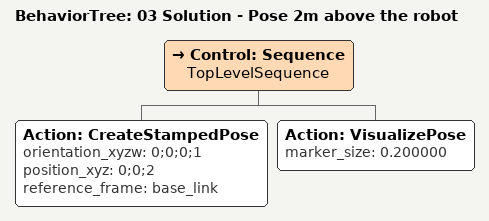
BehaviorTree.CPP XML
<?xml version='1.0' encoding='utf-8'?>
<root BTCPP_format="4" main_tree_to_execute="03 Solution - Pose 2m above the robot">
  <BehaviorTree ID="03 Solution - Pose 2m above the robot" _description="Creates a visualizes a pose 2m right above the robot 'base_link'">
    <Control ID="Sequence" name="TopLevelSequence">
      <Action ID="CreateStampedPose" orientation_xyzw="0;0;0;1" position_xyz="0;0;2" reference_frame="base_link"/>
      <Action ID="VisualizePose" marker_size="0.200000"/>
    </Control>
  </BehaviorTree>
</root>
